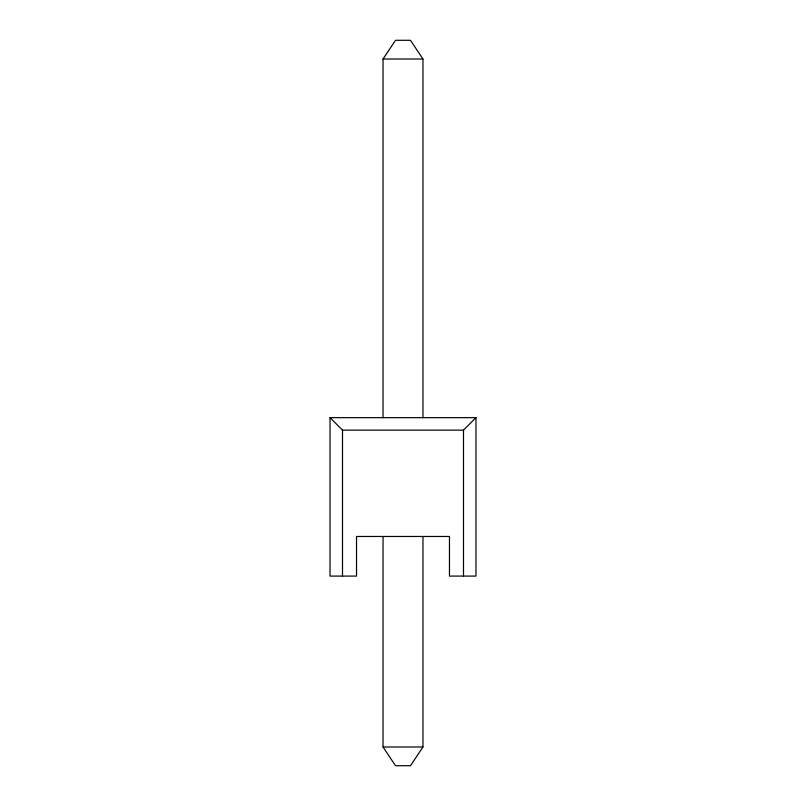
<?xml version="1.0" encoding="UTF-8"?>
<svg xmlns="http://www.w3.org/2000/svg" width="806" height="806" viewBox="0 0 806 806"><rect width="100%" height="100%" fill="white"/><g stroke="black" fill="none" stroke-linecap="round" stroke-linejoin="round"><path stroke-width="1.21" d="M383.041 417.659L383.041 59.009L395.514 40.3L410.486 40.3L422.959 59.009L422.959 417.659M422.959 536.987L422.959 746.991L410.486 765.7L395.514 765.7L383.041 746.991L383.041 536.987M463.5 576.088L463.5 430.132L475.973 417.659L330.027 417.659L330.027 576.088L356.534 576.088L356.534 536.474L449.466 536.474L449.466 576.088L475.973 576.088L475.973 417.659M383.041 59.009L422.959 59.009M330.027 417.659L342.5 430.132L463.5 430.132M383.041 746.991L422.959 746.991M342.5 430.132L342.5 576.088"/></g></svg>
